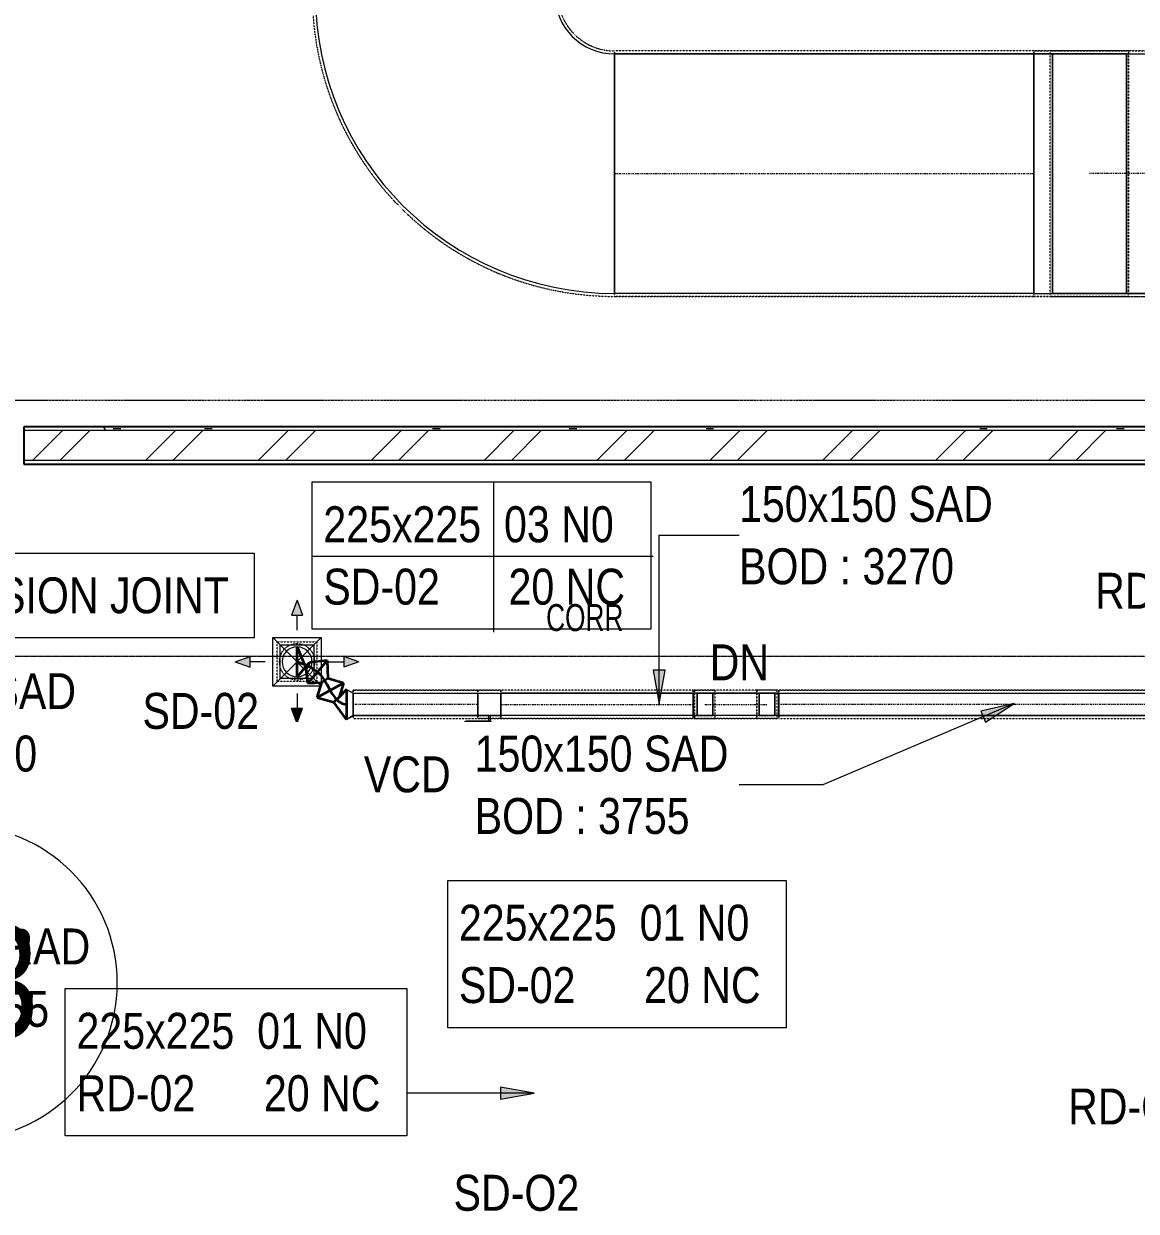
# Model space of a CAD drawing. Header units: inches. Extents: x -83664 to 20107, y -47222 to 19398.
# Drawn here: x -54547 to -47112, y -46680 to -38748 of the extents above; entities that cross this region are included whole.
import ezdxf

# ---------------------------------------------------------------- set-up
doc = ezdxf.new("R2010")
doc.units = ezdxf.units.IN
doc.header["$MEASUREMENT"] = 0
for name, pattern in [('AE7-LP-CENTER', [5.45, 3, -0.6, 1.25, -0.6]), ('Center', [29.999999, 12, -6, 6, -6]), ('Grid Line', [22.225, 12.7, -3.175, 3.175, -3.175]), ('Hidden 0_50', [1.0584, 0.5292, -0.5292])]:
    doc.linetypes.add(name, pattern=pattern)
for name, color, linetype, lineweight, true_color in [('A-ANNO-MATC', 1, 'AE7-LP-CENTER', 9, 0xff0000), ('A-DETL', 7, 'Continuous', 18, 0x00a600), ('FF ROOM TAG_dwg', 7, 'Continuous', 9, 0x767676), ('M-HVAC-DUCT', 7, 'Continuous', 9, 0xffe97f), ('M-HVAC-DUCT-PATT', 7, 'Continuous', 35, 0x007f00)]:
    doc.layers.add(name, color=color, linetype=linetype, lineweight=lineweight, true_color=true_color)
for name, color, linetype, lineweight in [('A-DETL-GENF', 7, 'Continuous', 9), ('A-WALL', 7, 'Continuous', 9), ('A-WALL-PATT', 7, 'Continuous', 25), ('G-ANNO-TEXT', 7, 'Continuous', 9), ('M-HVAC-CDFF', 7, 'Continuous', 9), ('M-HVAC-DUCT-CNTR', 7, 'Center', 9), ('M-HVAC-DUCT-IDEN', 7, 'Continuous', 18), ('ROOM TAG', 7, 'Continuous', 9), ('S-GRID', 7, 'Continuous', 9), ('S-GRID-IDEN', 7, 'Continuous', 9)]:
    doc.layers.add(name, color=color, linetype=linetype, lineweight=lineweight)
doc.styles.add('Arial Narrow_20', font='ARIALN.TTF', dxfattribs={"width": 0.85, "height": 4572})
doc.styles.add('Arial Narrow_21', font='ARIALN.TTF', dxfattribs={"height": 240})
doc.styles.add('Arial_10', font='arial.ttf', dxfattribs={"width": 0.8, "height": 750})
pattern_1 = [(0, (0, 0), (1219.2, 304.8), [50.292, -864.108, 50.292, -864.108, -4876.8]), (0, (0, 0), (1219.2, 304.8), [-1828.8, 50.292, -1778.508, 50.292, -864.108, -2133.6]), (0, (0, 0), (1219.2, 304.8), [-4572, 50.292, -559.308, 50.292, -1473.708]), (120, (457.2, 152.4), (-873.56454, 903.4582), [50.292, -864.108, 50.292, -864.108, -4876.8]), (120, (457.2, 152.4), (-873.56454, 903.4582), [-1828.8, 50.292, -1778.508, 50.292, -864.108, -2133.6]), (120, (457.2, 152.4), (-873.56454, 903.4582), [-4572, 50.292, -559.308, 50.292, -1473.708]), (240, (609.6, 762), (-345.63546, -1208.2582), [50.292, -864.108, 50.292, -864.108, -4876.8]), (240, (609.6, 762), (-345.63546, -1208.2582), [-1828.8, 50.292, -1778.508, 50.292, -864.108, -2133.6]), (240, (609.6, 762), (-345.63546, -1208.2582), [-4572, 50.292, -559.308, 50.292, -1473.708])]

# ---------------------------------------------------------------- blocks, each defined once
blk = doc.blocks.new('GCE-AT-Supply Air Rectangular Diffuser - 225x225-V49-FIRST FLOOR AC CONDITIONING LAYOUT - PART A')
at = {"layer": 'A-DETL-GENF', "true_color": 0xff7f00}
for points in [[(36.4, 312.5), (0, 412.5), (-36.4, 312.5)], [(-312.5, -36.4), (-312.5, 36.4), (-412.5, 0)], [(312.5, -36.4), (412.5, 0), (312.5, 36.4)], [(3.9, -401.9), (36.4, -312.5), (-36.4, -312.5), (-3.9, -401.9)]]:
    blk.add_hatch(color=30, dxfattribs=at).paths.add_polyline_path(points)
at = {"layer": 'A-DETL-GENF', "color": 30, "true_color": 0xff7f00}
for p, q in [((0, 412.5), (-36.4, 312.5)), ((0, 412.5), (36.4, 312.5)), ((-36.4, 312.5), (36.4, 312.5)), ((0, 212.5), (0, 312.5)), ((-162.5, -162.5), (162.5, 162.5)), ((-162.5, 162.5), (162.5, -162.5)), ((-162.5, -162.5), (-162.5, 162.5)), ((-162.5, 162.5), (162.5, 162.5)), ((162.5, 162.5), (162.5, -162.5)), ((-412.5, 0), (-312.5, 36.4)), ((-312.5, -36.4), (-312.5, 36.4)), ((212.5, 0), (312.5, 0)), ((312.5, 36.4), (312.5, -36.4)), ((412.5, 0), (312.5, 36.4)), ((-412.5, 0), (-312.5, -36.4)), ((-212.5, 0), (-312.5, 0)), ((412.5, 0), (312.5, -36.4)), ((162.5, -162.5), (-162.5, -162.5)), ((0, -212.5), (0, -312.5)), ((36.4, -312.5), (-36.4, -312.5)), ((-3.9, -401.9), (-36.4, -312.5)), ((3.9, -401.9), (36.4, -312.5))]:
    blk.add_line(p, q, dxfattribs=at)
blk = doc.blocks.new('M_Rectangular to Round Transition - Angle - 45 Degree-7598641-FIRST FLOOR AC CONDITIONING LAYOUT - PART A')
at = {"layer": 'M-HVAC-DUCT', "color": 30, "true_color": 0xff7f00}
for p, q in [((98623.4, 55249.6), (98623.4, 55474.6)), ((98623.4, 55474.6), (98848.4, 55474.6)), ((98848.4, 55474.6), (98848.4, 55249.6)), ((98848.4, 55249.6), (98623.4, 55249.6))]:
    blk.add_line(p, q, dxfattribs=at)
for start, end in [(90, 180), (0, 90), (180, 270), (270, 0)]:
    blk.add_arc((98735.9, 55362.1), 100, start, end, dxfattribs=at)
blk = doc.blocks.new('TEMW-ME-DMP-Volume Control Damper - Standard-7399615-FIRST FLOOR AC CONDITIONING LAYOUT - PART A')
at = {"layer": 'M-HVAC-DUCT', "color": 30, "true_color": 0xff7f00}
for p, q in [((-165.1, 113.1), (-165.1, 117.4)), ((-165.1, 113.1), (-152.4, 113.1)), ((0, 113.1), (-152.4, 113.1)), ((-152.4, 113.1), (0, 113.1)), ((-6.3, 75), (-6.3, 113.1)), ((6.4, 113.1), (-6.3, 113.1)), ((6.4, 113.1), (-6.3, 113.1)), ((0, 113.1), (12.7, 113.1)), ((6.4, 113.1), (6.4, 75)), ((12.7, 117.4), (12.7, 113.1)), ((-76.2, 75), (-76.2, -75)), ((-76.2, -75), (-76.2, 75)), ((76.2, 75), (-76.2, 75)), ((-76.2, 75), (76.2, 75)), ((-76.2, 75), (76.2, 75)), ((-6.3, 75), (6.4, 75)), ((-6.3, 75), (6.4, 75)), ((76.2, 75), (76.2, -75)), ((76.2, -75), (76.2, 75)), ((-76.2, -75), (76.2, -75)), ((-76.2, -75), (76.2, -75)), ((-76.2, -75), (76.2, -75))]:
    blk.add_line(p, q, dxfattribs=at)
blk = doc.blocks.new('M_Rec Elbow - Radius - 0_75W-V16-FIRST FLOOR AC CONDITIONING LAYOUT - PART A')
at = {"layer": 'M-HVAC-DUCT', "color": 6, "true_color": 0xff00ff}
for p, q in [((-800, 1200), (800, 1200)), ((800, 1200), (-800, 1200)), ((-1200, 800), (-1200, -800)), ((-1200, -800), (-1200, 800))]:
    blk.add_line(p, q, dxfattribs=at)
for radius in [400, 400, 2000, 2000]:
    blk.add_arc((-1200, 1200), radius, 270, 0, dxfattribs=at)
blk = doc.blocks.new('M_Rec Elbow - Radius - 0_75W-V160-FIRST FLOOR AC CONDITIONING LAYOUT - PART A')
at = {"layer": 'M-HVAC-DUCT', "color": 6, "true_color": 0xff00ff}
for p, q in [((103660.5, 59423.1), (103660.5, 57823.1)), ((103660.5, 57823.1), (103660.5, 59423.1)), ((103784.2, 59423.1), (103660.5, 59423.1)), ((103660.5, 59423.1), (104279.2, 59423.1)), ((103784.2, 59423.1), (103784.2, 57823.1)), ((104279.2, 59423.1), (103784.2, 59423.1)), ((104279.2, 57823.1), (104279.2, 59423.1)), ((103660.5, 57823.1), (103784.2, 57823.1)), ((103660.5, 57823.1), (104279.2, 57823.1)), ((103784.2, 57823.1), (104279.2, 57823.1))]:
    blk.add_line(p, q, dxfattribs=at)
blk = doc.blocks.new('M_Rec Elbow - Radius - 0_75W-7691819-FIRST FLOOR AC CONDITIONING LAYOUT - PART A')
at = {"layer": 'M-HVAC-DUCT', "color": 30, "true_color": 0xff7f00}
for p, q in [((101382.8, 55002.7), (101382.8, 55152.7)), ((101382.8, 55152.7), (101382.8, 55002.7)), ((101409.3, 55152.7), (101382.8, 55152.7)), ((101515.3, 55152.7), (101382.8, 55152.7)), ((101515.3, 55152.7), (101409.3, 55152.7)), ((101409.3, 55152.7), (101409.3, 55002.7)), ((101515.3, 55002.7), (101515.3, 55152.7)), ((101382.8, 55002.7), (101409.3, 55002.7)), ((101515.3, 55002.7), (101382.8, 55002.7)), ((101409.3, 55002.7), (101515.3, 55002.7))]:
    blk.add_line(p, q, dxfattribs=at)
blk = doc.blocks.new('M_Rec Elbow - Radius - 0_75W-V211-FIRST FLOOR AC CONDITIONING LAYOUT - PART A')
at = {"layer": 'M-HVAC-DUCT', "color": 30, "true_color": 0xff7f00}
for p, q in [((108870.9, 55152.7), (108764.8, 55152.7)), ((108764.8, 55152.7), (108764.8, 55002.7)), ((108897.4, 55152.7), (108764.8, 55152.7)), ((108870.9, 55002.7), (108870.9, 55152.7)), ((108897.4, 55152.7), (108870.9, 55152.7)), ((108897.4, 55002.7), (108897.4, 55152.7)), ((108897.4, 55152.7), (108897.4, 55002.7)), ((108764.8, 55002.7), (108870.9, 55002.7)), ((108897.4, 55002.7), (108764.8, 55002.7)), ((108870.9, 55002.7), (108897.4, 55002.7))]:
    blk.add_line(p, q, dxfattribs=at)
blk = doc.blocks.new('M_Rec to Rnd Transition - Angle - 60 Degree-7692173-FIRST FLOOR AC CONDITIONING LAYOUT - PART A')
at = {"layer": 'M-HVAC-DUCT', "color": 30, "true_color": 0xff7f00}
for p, q in [((0, 75), (43.3, 100)), ((43.3, 100), (0, 75)), ((43.3, 0), (43.3, 100)), ((43.3, 0), (43.3, 100)), ((0, 75), (0, -75)), ((0, -75), (0, 75)), ((43.3, -100), (43.3, 0)), ((43.3, -100), (43.3, 0)), ((0, -75), (43.3, -100)), ((43.3, -100), (0, -75))]:
    blk.add_line(p, q, dxfattribs=at)
blk = doc.blocks.new('TEMW-SMBZ-HO-BM-HVAC-00002_rvt-1-FIRST FLOOR AC CONDITIONING LAYOUT - PART A')
at = {"layer": 'M-HVAC-DUCT', "color": 6, "linetype": 'Hidden 0_50', "true_color": 0xff00ff}
for p, q in [((100858.1, 57803.1), (100858.1, 59443.1)), ((100858.1, 59443.1), (100858.1, 57803.1)), ((103660.5, 59443.1), (100858.1, 59443.1)), ((103660.5, 59443.1), (100858.1, 59443.1)), ((100858.1, 57803.1), (100858.1, 59443.1)), ((100858.1, 59443.1), (100858.1, 57803.1)), ((103660.5, 57803.1), (103660.5, 59443.1)), ((103660.5, 59443.1), (103660.5, 57803.1)), ((103660.5, 59443.1), (103770.1, 59443.1)), ((104293.3, 59443.1), (103660.5, 59443.1)), ((103660.5, 59443.1), (103660.5, 57803.1)), ((103660.5, 57803.1), (103660.5, 59443.1)), ((103770.1, 59443.1), (104293.3, 59443.1)), ((103770.1, 57803.1), (103770.1, 59443.1)), ((104882.5, 59443.1), (103770.1, 59443.1)), ((103770.1, 59443.1), (104293.3, 59443.1)), ((103770.1, 57803.1), (103770.1, 59443.1)), ((104293.3, 59443.1), (104293.3, 57803.1)), ((104293.3, 59443.1), (105405.8, 59443.1)), ((104293.3, 57803.1), (104293.3, 59443.1)), ((100858.1, 57803.1), (103660.5, 57803.1)), ((103660.5, 57803.1), (100858.1, 57803.1)), ((103660.5, 57803.1), (104293.3, 57803.1)), ((103770.1, 57803.1), (103660.5, 57803.1)), ((104293.3, 57803.1), (103770.1, 57803.1)), ((103770.1, 57803.1), (104882.5, 57803.1)), ((104293.3, 57803.1), (103770.1, 57803.1)), ((104293.3, 57803.1), (105405.8, 57803.1))]:
    blk.add_line(p, q, dxfattribs=at)
at = {"layer": 'M-HVAC-DUCT', "color": 6, "true_color": 0xff00ff}
for p, q in [((100858.1, 59423.1), (100858.1, 57823.1)), ((100858.1, 57823.1), (100858.1, 59423.1)), ((100858.1, 59423.1), (103660.5, 59423.1)), ((103660.5, 59423.1), (100858.1, 59423.1)), ((103660.5, 59423.1), (103660.5, 57823.1)), ((103660.5, 57823.1), (103660.5, 59423.1)), ((103784.2, 57823.1), (103784.2, 59423.1)), ((103784.2, 59423.1), (104279.2, 59423.1)), ((103784.2, 59423.1), (104896.7, 59423.1)), ((104279.2, 59423.1), (104279.2, 57823.1)), ((104279.2, 59423.1), (105391.7, 59423.1)), ((103660.5, 57823.1), (100858.1, 57823.1)), ((103660.5, 57823.1), (100858.1, 57823.1)), ((104279.2, 57823.1), (103784.2, 57823.1)), ((103784.2, 57823.1), (104896.7, 57823.1)), ((105391.7, 57823.1), (104279.2, 57823.1))]:
    blk.add_line(p, q, dxfattribs=at)
at = {"layer": 'M-HVAC-DUCT', "color": 30, "linetype": 'Hidden 0_50', "true_color": 0xff7f00}
for p, q in [((98603.4, 55494.6), (98868.4, 55494.6)), ((98603.4, 55229.6), (98603.4, 55494.6)), ((98868.4, 55494.6), (98868.4, 55229.6)), ((98868.4, 55229.6), (98603.4, 55229.6)), ((99110.5, 55172.7), (99110.5, 54982.7)), ((99110.5, 54982.7), (99110.5, 55172.7)), ((99945.5, 55172.7), (99110.5, 55172.7)), ((99110.5, 55172.7), (99945.5, 55172.7)), ((99945.5, 55172.7), (99945.5, 54982.7)), ((99945.5, 54982.7), (99945.5, 55172.7)), ((100097.9, 55172.7), (99945.5, 55172.7)), ((99945.5, 55172.7), (99945.5, 54982.7)), ((99945.5, 54982.7), (99945.5, 55172.7)), ((99945.5, 55172.7), (100097.9, 55172.7)), ((100097.9, 54982.7), (100097.9, 55172.7)), ((100097.9, 55172.7), (100097.9, 54982.7)), ((100097.9, 54982.7), (100097.9, 55172.7)), ((100097.9, 55172.7), (100097.9, 54982.7)), ((101382.8, 55172.7), (100097.9, 55172.7)), ((101382.8, 55172.7), (100097.9, 55172.7)), ((101382.8, 54982.7), (101382.8, 55172.7)), ((101382.8, 55172.7), (101382.8, 54982.7)), ((101529.5, 55172.7), (101382.8, 55172.7)), ((101382.8, 55172.7), (101395.1, 55172.7)), ((101382.8, 55172.7), (101382.8, 54982.7)), ((101382.8, 55172.7), (101382.8, 54982.7)), ((101395.1, 55172.7), (101529.5, 55172.7)), ((101395.1, 54982.7), (101395.1, 55172.7)), ((101395.1, 54982.7), (101395.1, 55172.7)), ((101395.1, 55172.7), (101529.5, 55172.7)), ((101810.1, 55172.7), (101395.1, 55172.7)), ((101529.5, 55172.7), (101529.5, 54982.7)), ((101529.5, 55172.7), (101529.5, 54982.7)), ((101944.5, 55172.7), (101529.5, 55172.7)), ((101944.5, 55172.7), (101810.1, 55172.7)), ((101810.1, 55172.7), (101810.1, 54982.7)), ((101944.5, 55172.7), (101810.1, 55172.7)), ((101956.8, 55172.7), (101810.1, 55172.7)), ((101810.1, 54982.7), (101810.1, 55172.7)), ((101944.5, 54982.7), (101944.5, 55172.7)), ((101944.5, 55172.7), (101956.8, 55172.7)), ((101944.5, 54982.7), (101944.5, 55172.7)), ((101956.8, 55172.7), (101956.8, 54982.7)), ((101956.8, 54982.7), (101956.8, 55172.7)), ((108579.2, 55172.7), (101956.8, 55172.7)), ((101956.8, 55172.7), (108579.2, 55172.7)), ((101956.8, 55172.7), (101956.8, 54982.7)), ((101956.8, 54982.7), (101956.8, 55172.7)), ((99110.5, 54982.7), (99945.5, 54982.7)), ((99110.5, 54982.7), (99945.5, 54982.7)), ((99945.5, 54982.7), (100097.9, 54982.7)), ((100097.9, 54982.7), (99945.5, 54982.7)), ((100097.9, 54982.7), (101382.8, 54982.7)), ((101382.8, 54982.7), (100097.9, 54982.7)), ((101395.1, 54982.7), (101382.8, 54982.7)), ((101382.8, 54982.7), (101529.5, 54982.7)), ((101529.5, 54982.7), (101395.1, 54982.7)), ((101529.5, 54982.7), (101395.1, 54982.7)), ((101395.1, 54982.7), (101810.1, 54982.7)), ((101944.5, 54982.7), (101529.5, 54982.7)), ((101810.1, 54982.7), (101944.5, 54982.7)), ((101810.1, 54982.7), (101956.8, 54982.7)), ((101810.1, 54982.7), (101944.5, 54982.7)), ((101956.8, 54982.7), (101944.5, 54982.7)), ((101956.8, 54982.7), (108579.2, 54982.7)), ((101956.8, 54982.7), (108579.2, 54982.7))]:
    blk.add_line(p, q, dxfattribs=at)
at = {"layer": 'M-HVAC-DUCT', "color": 30, "true_color": 0xff7f00}
for p, q in [((99110.5, 55002.7), (99110.5, 55152.7)), ((99110.5, 55152.7), (99110.5, 55002.7)), ((99110.5, 55152.7), (99945.5, 55152.7)), ((99110.5, 55152.7), (99945.5, 55152.7)), ((99945.5, 55002.7), (99945.5, 55152.7)), ((99945.5, 55152.7), (99945.5, 55002.7)), ((100097.9, 55152.7), (100097.9, 55002.7)), ((100097.9, 55002.7), (100097.9, 55152.7)), ((100097.9, 55152.7), (101382.8, 55152.7)), ((101382.8, 55152.7), (100097.9, 55152.7)), ((101382.8, 55152.7), (101382.8, 55002.7)), ((101382.8, 55002.7), (101382.8, 55152.7)), ((101409.3, 55002.7), (101409.3, 55152.7)), ((101409.3, 55152.7), (101515.3, 55152.7)), ((101824.3, 55152.7), (101409.3, 55152.7)), ((101515.3, 55152.7), (101515.3, 55002.7)), ((101515.3, 55152.7), (101930.3, 55152.7)), ((101930.3, 55152.7), (101824.3, 55152.7)), ((101824.3, 55152.7), (101824.3, 55002.7)), ((101930.3, 55002.7), (101930.3, 55152.7)), ((101956.8, 55002.7), (101956.8, 55152.7)), ((101956.8, 55152.7), (101956.8, 55002.7)), ((101956.8, 55152.7), (108579.2, 55152.7)), ((101956.8, 55152.7), (108579.2, 55152.7)), ((99945.5, 55002.7), (99110.5, 55002.7)), ((99110.5, 55002.7), (99945.5, 55002.7)), ((101382.8, 55002.7), (100097.9, 55002.7)), ((101382.8, 55002.7), (100097.9, 55002.7)), ((101515.3, 55002.7), (101409.3, 55002.7)), ((101824.3, 55002.7), (101409.3, 55002.7)), ((101930.3, 55002.7), (101515.3, 55002.7)), ((101824.3, 55002.7), (101930.3, 55002.7)), ((108579.2, 55002.7), (101956.8, 55002.7)), ((101956.8, 55002.7), (108579.2, 55002.7))]:
    blk.add_line(p, q, dxfattribs=at)
at = {"layer": 'M-HVAC-DUCT', "color": 6, "linetype": 'Hidden 0_50', "true_color": 0xff00ff}
for radius in [2020, 2020, 380, 380]:
    blk.add_arc((100858.1, 59823.1), radius, 180, 270, dxfattribs=at)
at = {"layer": 'M-HVAC-DUCT', "color": 30, "linetype": 'Hidden 0_50', "true_color": 0xff7f00}
for start, end in [(90, 180), (0, 90), (180, 270), (270, 0)]:
    blk.add_arc((98735.9, 55362.1), 120, start, end, dxfattribs=at)
at = {"layer": 'M-HVAC-DUCT-CNTR', "color": 6, "true_color": 0xff00ff}
for p, q in [((100858.1, 58623.1), (103660.5, 58623.1)), ((105144.2, 58623.1), (104031.7, 58623.1))]:
    blk.add_line(p, q, dxfattribs=at)
at = {"layer": 'M-HVAC-DUCT-CNTR', "color": 30, "true_color": 0xff7f00}
for p, q in [((99945.5, 55077.7), (99110.5, 55077.7)), ((100097.9, 55077.7), (101382.8, 55077.7)), ((101462.3, 55077.7), (101877.3, 55077.7)), ((108579.2, 55077.7), (101956.8, 55077.7))]:
    blk.add_line(p, q, dxfattribs=at)
at = {"layer": 'M-HVAC-DUCT-CNTR', "color": 30, "linetype": 'Continuous', "lineweight": 35, "true_color": 0xff7f00}
blk.add_open_spline([(98735.9, 55362.1), (98735.9, 55362.1), (98939.2, 55318.4), (98977.7, 55077.7), (99067.2, 55077.7)], degree=3, knots=[0, 0, 0, 0, 0.826384, 1.707933, 1.707933, 1.707933, 1.707933], dxfattribs=at)
at = {"layer": 'M-HVAC-DUCT-PATT', "color": 30, "true_color": 0xff7f00}
for p, q in [((98738, 55461.6), (98798.1, 55314.7)), ((98738, 55261.6), (98738, 55461.6)), ((98738, 55261.6), (98738, 55461.6)), ((98738, 55261.6), (98819.2, 55358.5)), ((98819.2, 55358.5), (98798.1, 55314.7)), ((98807.5, 55218.8), (98798.1, 55314.7)), ((98937.5, 55370.8), (98807.5, 55218.8)), ((98937.5, 55370.8), (98807.5, 55218.8)), ((98937.5, 55370.8), (98819.2, 55358.5)), ((98937.5, 55370.8), (98941.8, 55251)), ((98807.5, 55218.8), (98900.7, 55225)), ((98870.6, 55122.9), (98900.7, 55225)), ((99045.8, 55219.4), (98870.6, 55122.9)), ((99045.8, 55219.4), (98870.6, 55122.9)), ((98941.8, 55251), (98900.7, 55225)), ((99045.8, 55219.4), (98941.8, 55251)), ((99045.8, 55219.4), (99018.2, 55126)), ((99067.2, 55177.7), (99018.2, 55126)), ((99067.2, 55177.7), (99067.2, 54977.7)), ((98870.6, 55122.9), (98982.6, 55092.9)), ((99018.2, 55126), (98982.6, 55092.9)), ((99067.2, 54977.7), (98982.6, 55092.9))]:
    blk.add_line(p, q, dxfattribs=at)
at = {"layer": 'M-HVAC-CDFF', "color": 6, "linetype": 'Hidden 0_50', "lineweight": 9, "true_color": 0xff00ff}
blk.add_blockref('GCE-AT-Supply Air Rectangular Diffuser - 225x225-V49-FIRST FLOOR AC CONDITIONING LAYOUT - PART A', (98735.9, 55362.1), dxfattribs=at)
at = {"layer": 'M-HVAC-DUCT', "color": 6, "linetype": 'Hidden 0_50', "lineweight": 9, "true_color": 0xff00ff}
for name, p, rotation in [('M_Rec Elbow - Radius - 0_75W-V16-FIRST FLOOR AC CONDITIONING LAYOUT - PART A', (99658.1, 58623.1), 270), ('M_Rec to Rnd Transition - Angle - 60 Degree-7692173-FIRST FLOOR AC CONDITIONING LAYOUT - PART A', (99110.5, 55077.7), 180)]:
    blk.add_blockref(name, p, dxfattribs=dict(at, rotation=rotation))
for name in ['M_Rec Elbow - Radius - 0_75W-V160-FIRST FLOOR AC CONDITIONING LAYOUT - PART A', 'M_Rectangular to Round Transition - Angle - 45 Degree-7598641-FIRST FLOOR AC CONDITIONING LAYOUT - PART A', 'M_Rec Elbow - Radius - 0_75W-7691819-FIRST FLOOR AC CONDITIONING LAYOUT - PART A']:
    blk.add_blockref(name, (0, 0), dxfattribs=at)
at = {"layer": 'M-HVAC-DUCT', "color": 6, "linetype": 'Hidden 0_50', "lineweight": 9, "true_color": 0xff00ff, "extrusion": (0, 0, -1), "rotation": 180}
for name, p in [('TEMW-ME-DMP-Volume Control Damper - Standard-7399615-FIRST FLOOR AC CONDITIONING LAYOUT - PART A', (-100021.7, 55077.7)), ('M_Rec Elbow - Radius - 0_75W-V211-FIRST FLOOR AC CONDITIONING LAYOUT - PART A', (6940.6, 110155.3))]:
    blk.add_blockref(name, p, dxfattribs=at)
blk = doc.blocks.new('TEMW-SMBZ-HO-BM-HVAC-00002_rvt-2-FIRST FLOOR AC CONDITIONING LAYOUT - PART A')
at = {"layer": 'M-HVAC-DUCT', "color": 6, "linetype": 'Hidden 0_50', "true_color": 0xff00ff}
for p, q in [((100858.1, 57803.1), (100858.1, 59443.1)), ((100858.1, 59443.1), (100858.1, 57803.1)), ((103660.5, 59443.1), (100858.1, 59443.1)), ((103660.5, 59443.1), (100858.1, 59443.1)), ((100858.1, 57803.1), (100858.1, 59443.1)), ((100858.1, 59443.1), (100858.1, 57803.1)), ((103660.5, 57803.1), (103660.5, 59443.1)), ((103660.5, 59443.1), (103660.5, 57803.1)), ((103660.5, 59443.1), (103770.1, 59443.1)), ((104293.3, 59443.1), (103660.5, 59443.1)), ((103660.5, 59443.1), (103660.5, 57803.1)), ((103660.5, 57803.1), (103660.5, 59443.1)), ((103770.1, 59443.1), (104293.3, 59443.1)), ((103770.1, 57803.1), (103770.1, 59443.1)), ((104882.5, 59443.1), (103770.1, 59443.1)), ((103770.1, 59443.1), (104293.3, 59443.1)), ((103770.1, 57803.1), (103770.1, 59443.1)), ((104293.3, 59443.1), (104293.3, 57803.1)), ((104293.3, 59443.1), (105405.8, 59443.1)), ((104293.3, 57803.1), (104293.3, 59443.1)), ((100858.1, 57803.1), (103660.5, 57803.1)), ((103660.5, 57803.1), (100858.1, 57803.1)), ((103660.5, 57803.1), (104293.3, 57803.1)), ((103770.1, 57803.1), (103660.5, 57803.1)), ((104293.3, 57803.1), (103770.1, 57803.1)), ((103770.1, 57803.1), (104882.5, 57803.1)), ((104293.3, 57803.1), (103770.1, 57803.1)), ((104293.3, 57803.1), (105405.8, 57803.1))]:
    blk.add_line(p, q, dxfattribs=at)
at = {"layer": 'M-HVAC-DUCT', "color": 6, "true_color": 0xff00ff}
for p, q in [((100858.1, 59423.1), (100858.1, 57823.1)), ((100858.1, 57823.1), (100858.1, 59423.1)), ((100858.1, 59423.1), (103660.5, 59423.1)), ((103660.5, 59423.1), (100858.1, 59423.1)), ((103660.5, 59423.1), (103660.5, 57823.1)), ((103660.5, 57823.1), (103660.5, 59423.1)), ((103784.2, 57823.1), (103784.2, 59423.1)), ((103784.2, 59423.1), (104279.2, 59423.1)), ((103784.2, 59423.1), (104896.7, 59423.1)), ((104279.2, 59423.1), (104279.2, 57823.1)), ((104279.2, 59423.1), (105391.7, 59423.1)), ((103660.5, 57823.1), (100858.1, 57823.1)), ((103660.5, 57823.1), (100858.1, 57823.1)), ((104279.2, 57823.1), (103784.2, 57823.1)), ((103784.2, 57823.1), (104896.7, 57823.1)), ((105391.7, 57823.1), (104279.2, 57823.1))]:
    blk.add_line(p, q, dxfattribs=at)
at = {"layer": 'M-HVAC-DUCT', "color": 30, "linetype": 'Hidden 0_50', "true_color": 0xff7f00}
for p, q in [((98603.4, 55494.6), (98868.4, 55494.6)), ((98603.4, 55229.6), (98603.4, 55494.6)), ((98868.4, 55494.6), (98868.4, 55229.6)), ((98868.4, 55229.6), (98603.4, 55229.6)), ((99110.5, 55172.7), (99110.5, 54982.7)), ((99110.5, 54982.7), (99110.5, 55172.7)), ((99945.5, 55172.7), (99110.5, 55172.7)), ((99110.5, 55172.7), (99945.5, 55172.7)), ((99945.5, 55172.7), (99945.5, 54982.7)), ((99945.5, 54982.7), (99945.5, 55172.7)), ((100097.9, 55172.7), (99945.5, 55172.7)), ((99945.5, 55172.7), (99945.5, 54982.7)), ((99945.5, 54982.7), (99945.5, 55172.7)), ((99945.5, 55172.7), (100097.9, 55172.7)), ((100097.9, 54982.7), (100097.9, 55172.7)), ((100097.9, 55172.7), (100097.9, 54982.7)), ((100097.9, 54982.7), (100097.9, 55172.7)), ((100097.9, 55172.7), (100097.9, 54982.7)), ((101382.8, 55172.7), (100097.9, 55172.7)), ((101382.8, 55172.7), (100097.9, 55172.7)), ((101382.8, 54982.7), (101382.8, 55172.7)), ((101382.8, 55172.7), (101382.8, 54982.7)), ((101529.5, 55172.7), (101382.8, 55172.7)), ((101382.8, 55172.7), (101395.1, 55172.7)), ((101382.8, 55172.7), (101382.8, 54982.7)), ((101382.8, 55172.7), (101382.8, 54982.7)), ((101395.1, 55172.7), (101529.5, 55172.7)), ((101395.1, 54982.7), (101395.1, 55172.7)), ((101395.1, 54982.7), (101395.1, 55172.7)), ((101395.1, 55172.7), (101529.5, 55172.7)), ((101810.1, 55172.7), (101395.1, 55172.7)), ((101529.5, 55172.7), (101529.5, 54982.7)), ((101529.5, 55172.7), (101529.5, 54982.7)), ((101944.5, 55172.7), (101529.5, 55172.7)), ((101944.5, 55172.7), (101810.1, 55172.7)), ((101810.1, 55172.7), (101810.1, 54982.7)), ((101944.5, 55172.7), (101810.1, 55172.7)), ((101956.8, 55172.7), (101810.1, 55172.7)), ((101810.1, 54982.7), (101810.1, 55172.7)), ((101944.5, 54982.7), (101944.5, 55172.7)), ((101944.5, 55172.7), (101956.8, 55172.7)), ((101944.5, 54982.7), (101944.5, 55172.7)), ((101956.8, 55172.7), (101956.8, 54982.7)), ((101956.8, 54982.7), (101956.8, 55172.7)), ((108579.2, 55172.7), (101956.8, 55172.7)), ((101956.8, 55172.7), (108579.2, 55172.7)), ((101956.8, 55172.7), (101956.8, 54982.7)), ((101956.8, 54982.7), (101956.8, 55172.7)), ((99110.5, 54982.7), (99945.5, 54982.7)), ((99110.5, 54982.7), (99945.5, 54982.7)), ((99945.5, 54982.7), (100097.9, 54982.7)), ((100097.9, 54982.7), (99945.5, 54982.7)), ((100097.9, 54982.7), (101382.8, 54982.7)), ((101382.8, 54982.7), (100097.9, 54982.7)), ((101395.1, 54982.7), (101382.8, 54982.7)), ((101382.8, 54982.7), (101529.5, 54982.7)), ((101529.5, 54982.7), (101395.1, 54982.7)), ((101529.5, 54982.7), (101395.1, 54982.7)), ((101395.1, 54982.7), (101810.1, 54982.7)), ((101944.5, 54982.7), (101529.5, 54982.7)), ((101810.1, 54982.7), (101944.5, 54982.7)), ((101810.1, 54982.7), (101956.8, 54982.7)), ((101810.1, 54982.7), (101944.5, 54982.7)), ((101956.8, 54982.7), (101944.5, 54982.7)), ((101956.8, 54982.7), (108579.2, 54982.7)), ((101956.8, 54982.7), (108579.2, 54982.7))]:
    blk.add_line(p, q, dxfattribs=at)
at = {"layer": 'M-HVAC-DUCT', "color": 30, "true_color": 0xff7f00}
for p, q in [((99110.5, 55002.7), (99110.5, 55152.7)), ((99110.5, 55152.7), (99110.5, 55002.7)), ((99110.5, 55152.7), (99945.5, 55152.7)), ((99110.5, 55152.7), (99945.5, 55152.7)), ((99945.5, 55002.7), (99945.5, 55152.7)), ((99945.5, 55152.7), (99945.5, 55002.7)), ((100097.9, 55152.7), (100097.9, 55002.7)), ((100097.9, 55002.7), (100097.9, 55152.7)), ((100097.9, 55152.7), (101382.8, 55152.7)), ((101382.8, 55152.7), (100097.9, 55152.7)), ((101382.8, 55152.7), (101382.8, 55002.7)), ((101382.8, 55002.7), (101382.8, 55152.7)), ((101409.3, 55002.7), (101409.3, 55152.7)), ((101409.3, 55152.7), (101515.3, 55152.7)), ((101824.3, 55152.7), (101409.3, 55152.7)), ((101515.3, 55152.7), (101515.3, 55002.7)), ((101515.3, 55152.7), (101930.3, 55152.7)), ((101930.3, 55152.7), (101824.3, 55152.7)), ((101824.3, 55152.7), (101824.3, 55002.7)), ((101930.3, 55002.7), (101930.3, 55152.7)), ((101956.8, 55002.7), (101956.8, 55152.7)), ((101956.8, 55152.7), (101956.8, 55002.7)), ((101956.8, 55152.7), (108579.2, 55152.7)), ((101956.8, 55152.7), (108579.2, 55152.7)), ((99945.5, 55002.7), (99110.5, 55002.7)), ((99110.5, 55002.7), (99945.5, 55002.7)), ((101382.8, 55002.7), (100097.9, 55002.7)), ((101382.8, 55002.7), (100097.9, 55002.7)), ((101515.3, 55002.7), (101409.3, 55002.7)), ((101824.3, 55002.7), (101409.3, 55002.7)), ((101930.3, 55002.7), (101515.3, 55002.7)), ((101824.3, 55002.7), (101930.3, 55002.7)), ((108579.2, 55002.7), (101956.8, 55002.7)), ((101956.8, 55002.7), (108579.2, 55002.7))]:
    blk.add_line(p, q, dxfattribs=at)
at = {"layer": 'M-HVAC-DUCT', "color": 6, "linetype": 'Hidden 0_50', "true_color": 0xff00ff}
for radius in [2020, 2020, 380, 380]:
    blk.add_arc((100858.1, 59823.1), radius, 180, 270, dxfattribs=at)
at = {"layer": 'M-HVAC-DUCT', "color": 30, "linetype": 'Hidden 0_50', "true_color": 0xff7f00}
for start, end in [(90, 180), (0, 90), (180, 270), (270, 0)]:
    blk.add_arc((98735.9, 55362.1), 120, start, end, dxfattribs=at)
at = {"layer": 'M-HVAC-DUCT-CNTR', "color": 6, "true_color": 0xff00ff}
for p, q in [((100858.1, 58623.1), (103660.5, 58623.1)), ((105144.2, 58623.1), (104031.7, 58623.1))]:
    blk.add_line(p, q, dxfattribs=at)
at = {"layer": 'M-HVAC-DUCT-CNTR', "color": 30, "true_color": 0xff7f00}
for p, q in [((99945.5, 55077.7), (99110.5, 55077.7)), ((100097.9, 55077.7), (101382.8, 55077.7)), ((101462.3, 55077.7), (101877.3, 55077.7)), ((108579.2, 55077.7), (101956.8, 55077.7))]:
    blk.add_line(p, q, dxfattribs=at)
at = {"layer": 'M-HVAC-DUCT-CNTR', "color": 30, "linetype": 'Continuous', "lineweight": 35, "true_color": 0xff7f00}
blk.add_open_spline([(98735.9, 55362.1), (98735.9, 55362.1), (98939.2, 55318.4), (98977.7, 55077.7), (99067.2, 55077.7)], degree=3, knots=[0, 0, 0, 0, 0.826384, 1.707933, 1.707933, 1.707933, 1.707933], dxfattribs=at)
at = {"layer": 'M-HVAC-DUCT-PATT', "color": 30, "true_color": 0xff7f00}
for p, q in [((98738, 55461.6), (98798.1, 55314.7)), ((98738, 55261.6), (98738, 55461.6)), ((98738, 55261.6), (98738, 55461.6)), ((98738, 55261.6), (98819.2, 55358.5)), ((98819.2, 55358.5), (98798.1, 55314.7)), ((98807.5, 55218.8), (98798.1, 55314.7)), ((98937.5, 55370.8), (98807.5, 55218.8)), ((98937.5, 55370.8), (98807.5, 55218.8)), ((98937.5, 55370.8), (98819.2, 55358.5)), ((98937.5, 55370.8), (98941.8, 55251)), ((98807.5, 55218.8), (98900.7, 55225)), ((98870.6, 55122.9), (98900.7, 55225)), ((99045.8, 55219.4), (98870.6, 55122.9)), ((99045.8, 55219.4), (98870.6, 55122.9)), ((98941.8, 55251), (98900.7, 55225)), ((99045.8, 55219.4), (98941.8, 55251)), ((99045.8, 55219.4), (99018.2, 55126)), ((99067.2, 55177.7), (99018.2, 55126)), ((99067.2, 55177.7), (99067.2, 54977.7)), ((98870.6, 55122.9), (98982.6, 55092.9)), ((99018.2, 55126), (98982.6, 55092.9)), ((99067.2, 54977.7), (98982.6, 55092.9))]:
    blk.add_line(p, q, dxfattribs=at)
at = {"layer": 'M-HVAC-CDFF', "color": 6, "linetype": 'Hidden 0_50', "lineweight": 9, "true_color": 0xff00ff}
blk.add_blockref('GCE-AT-Supply Air Rectangular Diffuser - 225x225-V49-FIRST FLOOR AC CONDITIONING LAYOUT - PART A', (98735.9, 55362.1), dxfattribs=at)
at = {"layer": 'M-HVAC-DUCT', "color": 6, "linetype": 'Hidden 0_50', "lineweight": 9, "true_color": 0xff00ff}
for name, p, rotation in [('M_Rec Elbow - Radius - 0_75W-V16-FIRST FLOOR AC CONDITIONING LAYOUT - PART A', (99658.1, 58623.1), 270), ('M_Rec to Rnd Transition - Angle - 60 Degree-7692173-FIRST FLOOR AC CONDITIONING LAYOUT - PART A', (99110.5, 55077.7), 180)]:
    blk.add_blockref(name, p, dxfattribs=dict(at, rotation=rotation))
for name in ['M_Rec Elbow - Radius - 0_75W-V160-FIRST FLOOR AC CONDITIONING LAYOUT - PART A', 'M_Rectangular to Round Transition - Angle - 45 Degree-7598641-FIRST FLOOR AC CONDITIONING LAYOUT - PART A', 'M_Rec Elbow - Radius - 0_75W-7691819-FIRST FLOOR AC CONDITIONING LAYOUT - PART A']:
    blk.add_blockref(name, (0, 0), dxfattribs=at)
at = {"layer": 'M-HVAC-DUCT', "color": 6, "linetype": 'Hidden 0_50', "lineweight": 9, "true_color": 0xff00ff, "extrusion": (0, 0, -1), "rotation": 180}
for name, p in [('TEMW-ME-DMP-Volume Control Damper - Standard-7399615-FIRST FLOOR AC CONDITIONING LAYOUT - PART A', (-100021.7, 55077.7)), ('M_Rec Elbow - Radius - 0_75W-V211-FIRST FLOOR AC CONDITIONING LAYOUT - PART A', (6940.6, 110155.3))]:
    blk.add_blockref(name, p, dxfattribs=at)
blk = doc.blocks.new('SMBZ_Hospital Arch Model_2026_01_29_rvt-1-FIRST FLOOR AC CONDITIONING LAYOUT - PART A')
at = {"layer": 'A-WALL-PATT', "lineweight": 9, "true_color": 0xbbbbbb}
h = blk.add_hatch(dxfattribs=at)
h.set_pattern_fill('FP_13', color=9, style=0, pattern_type=2)
h.set_pattern_definition(pattern_1)
h.paths.add_polyline_path([(96909.4, 56907.7), (105059.4, 56907.7), (105059.4, 56932.7), (96909.4, 56932.7)])
h = blk.add_hatch(dxfattribs=at)
h.set_pattern_fill('FP_12', color=9, style=0, pattern_type=2)
h.set_pattern_definition([(45, (0, 0), (-377.1708, 377.1708), []), (45, (0, 571.5), (-377.1708, 377.1708), [])])
h.paths.add_polyline_path([(105059.4, 56707.7), (105059.4, 56907.7), (96909.4, 56907.7), (96909.4, 56707.7), (104433.8, 56707.7)])
h = blk.add_hatch(dxfattribs=at)
h.set_pattern_fill('FP_13', color=9, style=0, pattern_type=2)
h.set_pattern_definition(pattern_1)
h.paths.add_polyline_path([(96909.4, 56682.7), (105059.4, 56682.7), (105059.4, 56707.7), (96909.4, 56707.7)])
at = {"layer": 'A-WALL', "color": 9, "lineweight": 25, "true_color": 0xbbbbbb}
for p, q in [((105059.4, 56932.7), (96909.4, 56932.7)), ((96909.4, 56932.7), (96909.4, 56682.7)), ((96909.4, 56682.7), (105059.4, 56682.7))]:
    blk.add_line(p, q, dxfattribs=at)
at = {"layer": 'A-WALL', "color": 9, "true_color": 0xbbbbbb}
for p, q in [((96909.4, 56682.7), (96909.4, 56932.7)), ((105059.4, 56932.7), (96909.4, 56932.7)), ((105059.4, 56907.7), (96909.4, 56907.7)), ((105059.4, 56707.7), (96909.4, 56707.7)), ((96909.4, 56682.7), (105059.4, 56682.7))]:
    blk.add_line(p, q, dxfattribs=at)
blk = doc.blocks.new('FF ROOM TAG_dwg-8877209-FIRST FLOOR AC CONDITIONING LAYOUT - PART A')
at = {"layer": 'ROOM TAG', "insert": (563687, 1299230), "char_height": 4572, "width": 15370.9, "attachment_point": 2, "line_spacing_factor": 0.974696, "style": 'Arial Narrow_20'}
blk.add_mtext('CORR', dxfattribs=at)
blk = doc.blocks.new('Grid - Grid Head-AE7-24584-FIRST FLOOR AC CONDITIONING LAYOUT - PART A')
at = {"layer": 'S-GRID-IDEN', "color": 9, "true_color": 0xbbbbbb}
for start, end in [(360, 180), (180, 360)]:
    blk.add_arc((0, 0), 7, start, end, dxfattribs=at)

msp = doc.modelspace()

# ---------------------------------------------------------------- hatches: boundary and pattern name
at = {"layer": 'G-ANNO-TEXT'}
msp.add_hatch(color=256, dxfattribs=at).paths.add_polyline_path([(-51134.9, -45892), (-51359.9, -45852.3), (-51359.9, -45931.6)])
at = {"layer": 'M-HVAC-DUCT-IDEN', "lineweight": 9}
for points in [[(-50300.2, -43291.8), (-50260.6, -43066.8), (-50339.9, -43066.8)], [(-47926.9, -43288.7), (-48149.5, -43340.2), (-48118.5, -43413.2)]]:
    msp.add_hatch(color=256, dxfattribs=at).paths.add_polyline_path(points)

# ---------------------------------------------------------------- linework, layer by layer
at = {"layer": 'A-ANNO-MATC'}
msp.add_line((-79564.5, -42973.2), (20076.9, -42973.2), dxfattribs=at)
at = {"layer": 'A-DETL', "color": 7, "lineweight": 9}
for p, q in [((-51407.9, -41811.8), (-51407.9, -42811.8)), ((-52620.8, -42303.9), (-50340.8, -42303.9))]:
    msp.add_line(p, q, dxfattribs=at)
at = {"layer": 'G-ANNO-TEXT'}
for p, q in [((-51134.9, -45892), (-51986.9, -45892)), ((-51134.9, -45892), (-51359.9, -45852.3)), ((-51359.9, -45852.3), (-51359.9, -45931.6)), ((-51359.9, -45931.6), (-51134.9, -45892))]:
    msp.add_line(p, q, dxfattribs=at)
at = {"layer": 'G-ANNO-TEXT', "flags": 128}
for points in [[(-52620, -41808.9), (-50356.5, -41808.9), (-50356.5, -42792.9), (-52620, -42792.9)], [(-55726, -42283.7), (-53006.5, -42283.7), (-53006.5, -42850.7), (-55726, -42850.7)], [(-51713.9, -44470.4), (-49450.4, -44470.4), (-49450.4, -45454.4), (-51713.9, -45454.4)], [(-54269.9, -45192.8), (-51986.9, -45192.8), (-51986.9, -46176.8), (-54269.9, -46176.8)]]:
    msp.add_lwpolyline(points, close=True, dxfattribs=at)
at = {"layer": 'M-HVAC-DUCT-IDEN', "lineweight": 9}
for p, q in [((-50300.2, -42165), (-49766.5, -42165)), ((-50300.2, -43291.8), (-50300.2, -42165)), ((-50260.6, -43066.8), (-50339.9, -43066.8)), ((-50339.9, -43066.8), (-50300.2, -43291.8)), ((-50300.2, -43291.8), (-50260.6, -43066.8)), ((-47926.9, -43288.7), (-49206.4, -43832.8)), ((-47926.9, -43288.7), (-48149.5, -43340.2)), ((-48118.5, -43413.2), (-47926.9, -43288.7)), ((-48149.5, -43340.2), (-48118.5, -43413.2)), ((-49206.4, -43832.8), (-49766.5, -43832.8))]:
    msp.add_line(p, q, dxfattribs=at)
at = {"layer": 'S-GRID', "color": 254, "linetype": 'Grid Line', "true_color": 0xdcdcdc}
msp.add_line((20106.7, -41264.5), (-81517, -41264.5), dxfattribs=at)

# ---------------------------------------------------------------- block references
at = {"lineweight": 5}
for name in ['SMBZ_Hospital Arch Model_2026_01_29_rvt-1-FIRST FLOOR AC CONDITIONING LAYOUT - PART A', 'TEMW-SMBZ-HO-BM-HVAC-00002_rvt-1-FIRST FLOOR AC CONDITIONING LAYOUT - PART A', 'TEMW-SMBZ-HO-BM-HVAC-00002_rvt-2-FIRST FLOOR AC CONDITIONING LAYOUT - PART A']:
    msp.add_blockref(name, (-151456.7, -98372.2), dxfattribs=at)
at = {"layer": 'FF ROOM TAG_dwg', "color": 7, "xscale": 0.03937007874015915, "yscale": 0.03937007874015915, "zscale": 0.03937007874015915}
msp.add_blockref('FF ROOM TAG_dwg-8877209-FIRST FLOOR AC CONDITIONING LAYOUT - PART A', (-72990.3, -93775.4), dxfattribs=at)
msp.add_blockref('FF ROOM TAG_dwg-8877209-FIRST FLOOR AC CONDITIONING LAYOUT - PART A', (-72990.3, -93775.4), dxfattribs=at)
msp.add_blockref('FF ROOM TAG_dwg-8877209-FIRST FLOOR AC CONDITIONING LAYOUT - PART A', (-72990.3, -93775.4), dxfattribs=at)
msp.add_blockref('FF ROOM TAG_dwg-8877209-FIRST FLOOR AC CONDITIONING LAYOUT - PART A', (-72990.3, -93775.4), dxfattribs=at)
msp.add_blockref('FF ROOM TAG_dwg-8877209-FIRST FLOOR AC CONDITIONING LAYOUT - PART A', (-72990.3, -93775.4), dxfattribs=at)
at = {"layer": 'S-GRID-IDEN', "color": 9, "true_color": 0xbbbbbb, "xscale": 149.9999999999999, "yscale": 149.9999999999999, "zscale": 149.9999999999999}
msp.add_blockref('Grid - Grid Head-AE7-24584-FIRST FLOOR AC CONDITIONING LAYOUT - PART A', (-54972.3, -45153.7), dxfattribs=at)

# ---------------------------------------------------------------- texts
at = {"layer": 'G-ANNO-TEXT', "char_height": 240, "attachment_point": 1, "style": 'Arial Narrow_21'}
for s, insert, width in [('225x225  03 N0', (-52545, -41971.3), 2441.138), ('SD-02      20 NC', (-52545, -42388), 2549.366), ('RD-02', (-47386.3, -42415.6), 1010.126), ('EXPANSION JOINT', (-55651, -42446.1), 3102.531), ('DN', (-49963, -42893.5), 505.063), ('SD-02', (-53753.7, -43218), 986.076), ('VCD', (-52273.9, -43641.8), 733.544), ('225x225  01 N0', (-51638.9, -44632.9), 2441.138), ('SD-02      20 NC', (-51638.9, -45049.6), 2549.366), ('225x225  01 N0', (-54194.9, -45355.2), 2441.138), ('RD-02      20 NC', (-54194.9, -45772), 2573.417), ('RD-O2', (-47567, -45860.7), 1082.278), ('SD-O2', (-51674.5, -46437.1), 1058.227)]:
    msp.add_mtext(s, dxfattribs=dict(at, insert=insert, width=width))
at = {"layer": 'M-HVAC-DUCT-IDEN', "lineweight": 9, "char_height": 240, "attachment_point": 1, "style": 'Arial Narrow_21'}
for s, insert, width in [('150x150 SAD', (-49766.5, -41835.4), 2128.48), ('BOD : 3270', (-49766.5, -42252.1), 1803.797), ('950x400 SAD', (-55894.2, -43086.2), 2128.48), ('BOD : 3450', (-55894.2, -43503), 1803.797), ('150x150 SAD', (-51533.5, -43503.2), 2128.48), ('BOD : 3755', (-51533.5, -43920), 1803.797), ('250x150 RAD', (-55814.2, -44791.6), 2152.531), ('BOD : 3255', (-55814.2, -45208.3), 1803.797)]:
    msp.add_mtext(s, dxfattribs=dict(at, insert=insert, width=width))
at = {"layer": 'S-GRID-IDEN', "color": 9, "true_color": 0xbbbbbb, "insert": (-55520.3, -44769.8), "char_height": 750, "width": 1317.974, "attachment_point": 1, "style": 'Arial_10'}
msp.add_mtext('H3', dxfattribs=at)

doc.saveas('drawing.dxf')
